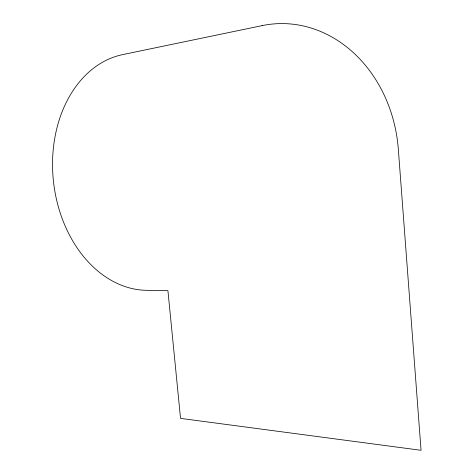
<?xml version="1.0" encoding="UTF-8"?>
<svg xmlns="http://www.w3.org/2000/svg" width="474" height="474" viewBox="0 0 474 474"><rect width="100%" height="100%" fill="white"/><g stroke="black" fill="none" stroke-linecap="round" stroke-linejoin="round"><path stroke-width="0.71" d="M262.169 25.614L122.636 54.617A118.861 88.94 83.8 0 0 53.325 180.096A118.861 88.94 83.8 0 0 146.395 290.313L167.926 290.681L180.535 418.382L421.054 450.3L398.338 149.322A134.657 114.139 86 0 0 262.169 25.614"/></g></svg>
